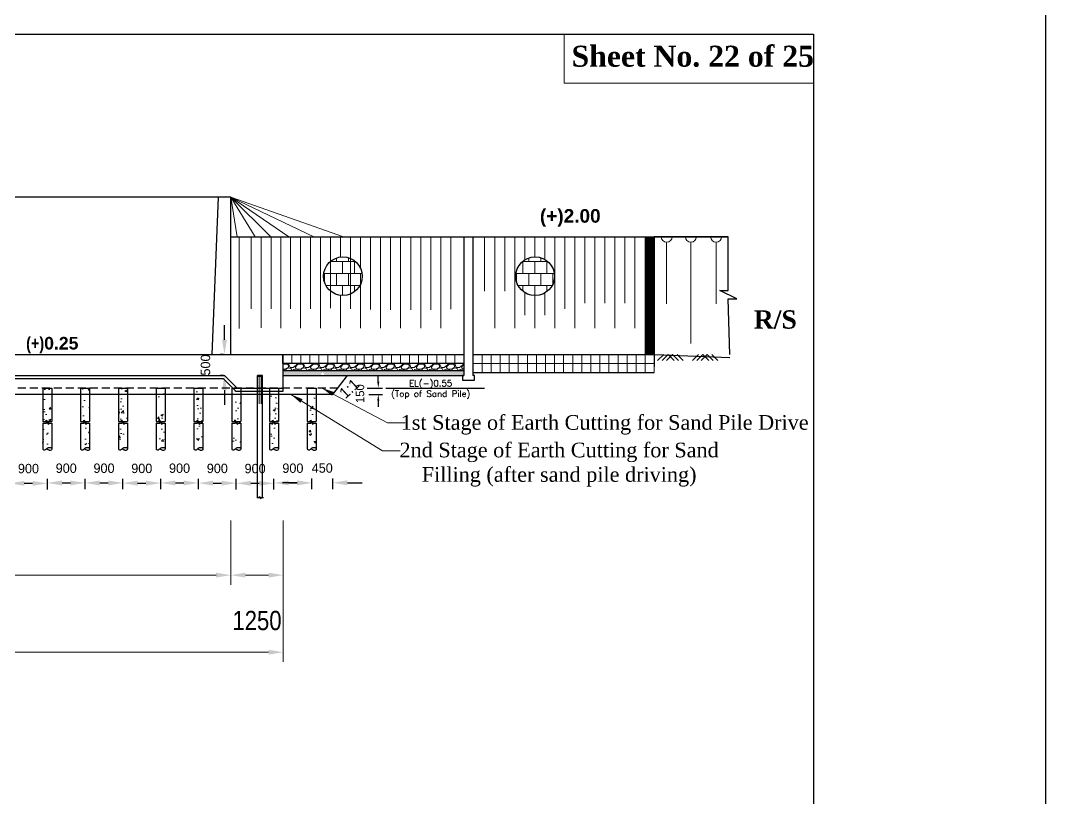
# Model space of a CAD drawing. Extents: x -358915 to 1258323, y -1585493 to -305611.
# Drawn here: x 979696 to 1004118, y -1281289 to -1262740 of the extents above; entities that cross this region are included whole.
import ezdxf

# ---------------------------------------------------------------- set-up
doc = ezdxf.new("R2010")
doc.units = 0
doc.header["$LTSCALE"] = 300
doc.header["$MEASUREMENT"] = 0
doc.linetypes.add('DASHED2', pattern=[9.524999999999999, 6.35, -3.175])
doc.layers.get('0').update_dxf_attribs({"linetype": 'CONTINUOUS'})
doc.layers.get('DEFPOINTS').update_dxf_attribs({"linetype": 'CONTINUOUS'})
for name, color, linetype in [('BLOCK', 6, 'CONTINUOUS'), ('LINE', 7, 'CONTINUOUS'), ('P1', 7, 'CONTINUOUS'), ('TEXT', 10, 'CONTINUOUS')]:
    doc.layers.add(name, color=color, linetype=linetype)
for name, color, linetype, lineweight in [('Dim', 7, 'CONTINUOUS', 9), ('Dimension', 8, 'CONTINUOUS', 18), ('HATCH', 252, 'CONTINUOUS', 5), ('line2', 3, 'CONTINUOUS', 30)]:
    doc.layers.add(name, color=color, linetype=linetype, lineweight=lineweight)
doc.styles.add('1-2', font='arial.ttf')
doc.styles.add('BIG', font='ROMANT.SHX')
doc.styles.add('dimText', font='ARIALN.TTF')
doc.styles.add('text', font='ARIALN.TTF', dxfattribs={"height": 1.6})
doc.dimstyles.new('3', dxfattribs={"dimtxt": 225, "dimasz": 350, "dimexe": 100, "dimexo": 25, "dimgap": 9, "dimtad": 0, "dimdec": 0, "dimzin": 0, "dimdsep": 46, "dimtxsty": 'Standard', "dimcen": 0, "dimclrd": 5, "dimclre": 6, "dimclrt": 256, "dimadec": 0, "dimazin": 0, "dimtfac": 1, "dimtdec": 0, "dimtofl": 0, "dimtmove": 2, "dimatfit": 3, "dimfxl": 1, "dimtolj": 1, "dimtzin": 0, "dimarcsym": 0})
doc.dimstyles.new('dim_230', dxfattribs={"dimtxt": 460, "dimasz": 460, "dimexe": 230, "dimexo": 100, "dimgap": 100, "dimtad": 1, "dimdec": 0, "dimzin": 0, "dimdsep": 46, "dimtxsty": 'dimText', "dimcen": 0.09, "dimclrd": 256, "dimclre": 256, "dimclrt": 7, "dimadec": 0, "dimazin": 0, "dimtfac": 1, "dimtdec": 0, "dimtofl": 0, "dimtmove": 0, "dimatfit": 3, "dimfxl": 1, "dimtolj": 1, "dimtzin": 0, "dimlwd": -1, "dimlwe": -1, "dimarcsym": 0})

# ---------------------------------------------------------------- blocks, each defined once
blk = doc.blocks.new('*D1104')
at = {"layer": 'DEFPOINTS', "color": 0, "ltscale": 500}
for p in [(972705.3134419927, -1274561.451787843), (984705.3134419927, -1274561.451787843), (984705.3134419927, -1275964.080329208)]:
    blk.add_point(p, dxfattribs=at)
at = {"layer": 'Dim', "ltscale": 500}
for p, q in [((972705.3134419927, -1274661.451787843), (972705.3134419927, -1276194.080329208)), ((984705.3134419927, -1274661.451787843), (984705.3134419927, -1276194.080329208)), ((973055.3134419927, -1275964.080329208), (984355.3134419927, -1275964.080329208))]:
    blk.add_line(p, q, dxfattribs=at)
for points in [[(973055.3134419927, -1275905.746995875), (973055.3134419927, -1276022.413662541), (972705.3134419927, -1275964.080329208)], [(984355.3134419927, -1275905.746995875), (984355.3134419927, -1276022.413662541), (984705.3134419927, -1275964.080329208)]]:
    blk.add_solid(points, dxfattribs=at)
at = {"layer": 'Dim', "color": 7, "ltscale": 500, "insert": (978705.3134419927, -1275629.216754856), "char_height": 460, "attachment_point": 5, "style": 'dimText'}
blk.add_mtext('\\A1;12000', dxfattribs=at)
blk = doc.blocks.new('*D1105')
at = {"layer": 'DEFPOINTS', "color": 0, "ltscale": 500}
for p in [(984705.3134419927, -1274561.451787843), (985955.3134419927, -1274561.451787843), (985955.3134419927, -1275964.080329208)]:
    blk.add_point(p, dxfattribs=at)
at = {"layer": 'Dim', "ltscale": 500}
for p, q in [((984705.3134419927, -1274661.451787843), (984705.3134419927, -1276194.080329208)), ((985955.3134419927, -1274661.451787843), (985955.3134419927, -1276194.080329208)), ((985055.3134419927, -1275964.080329208), (985605.3134419927, -1275964.080329208))]:
    blk.add_line(p, q, dxfattribs=at)
for points in [[(985055.3134419927, -1275905.746995875), (985055.3134419927, -1276022.413662541), (984705.3134419927, -1275964.080329208)], [(985605.3134419927, -1275905.746995875), (985605.3134419927, -1276022.413662541), (985955.3134419927, -1275964.080329208)]]:
    blk.add_solid(points, dxfattribs=at)
at = {"layer": 'Dim', "color": 7, "ltscale": 500, "insert": (985330.3134419927, -1277048.671052264), "char_height": 460, "attachment_point": 5, "style": 'dimText'}
blk.add_mtext('\\A1;1250', dxfattribs=at)
blk = doc.blocks.new('*D1106')
at = {"layer": 'DEFPOINTS', "color": 0}
for p in [(984555.3134419927, -1270703.737785114), (984555.3134419927, -1270703.737785114), (984555.3134419927, -1271203.737785114)]:
    blk.add_point(p, dxfattribs=at)
at = {"layer": 'LINE', "color": 5, "lineweight": -2}
for p, q in [((984555.3134419927, -1270353.737785114), (984555.3134419927, -1270003.737785114)), ((984555.3134419927, -1271553.737785114), (984555.3134419927, -1271903.737785114))]:
    blk.add_line(p, q, dxfattribs=at)
at = {"layer": 'LINE', "color": 6, "lineweight": -2}
for p, q in [((984530.3134419927, -1270703.737785114), (984455.3134419927, -1270703.737785114)), ((984530.3134419927, -1271203.737785114), (984455.3134419927, -1271203.737785114))]:
    blk.add_line(p, q, dxfattribs=at)
at = {"layer": 'LINE', "color": 5}
for points in [[(984496.9801086594, -1270353.737785114), (984613.6467753261, -1270353.737785114), (984555.3134419927, -1270703.737785114)], [(984496.9801086594, -1271553.737785114), (984613.6467753261, -1271553.737785114), (984555.3134419927, -1271203.737785114)]]:
    blk.add_solid(points, dxfattribs=at)
at = {"layer": 'LINE', "insert": (984104.3134419929, -1270953.737785114), "char_height": 225, "attachment_point": 5, "rotation": 90}
blk.add_mtext('\\A1;500', dxfattribs=at)
blk = doc.blocks.new('pile-X')
at = {"layer": 'Dim', "ltscale": 50}
h = blk.add_hatch(dxfattribs=at)
h.set_pattern_fill('AR-CONC', color=8, scale=100, style=0)
h.set_pattern_definition([(49.99999999999999, (-3010845.476202243, 571089.3050535461), (717.2601826007534, -62.75213498259511), [75, -825]), (355, (-3010845.476202243, 571089.3050535461), (-138.751333613, 752.1921337000118), [60, -660]), (100.4514, (-3010785.704522243, 571084.0757135461), (578.5093817140216, 689.4395420609536), [63.74018999999996, -701.1421119999992]), (46.18420000000002, (-3010845.476202243, 571289.3050535461), (1067.241048625644, -165.5190143290181), [112.5, -1237.5]), (96.6356, (-3010756.539457242, 571275.5117465461), (934.6627055487033, 974.1178709004417), [95.610288, -1051.713]), (351.1842, (-3010845.476202243, 571289.3050535461), (934.6619451336272, 974.1186009253246), [90, -990]), (21, (-3010745.476202243, 571239.3050535461), (596.9070521184617, -402.6188906653388), [75, -825]), (326.0000000000001, (-3010745.476202243, 571239.3050535461), (243.3153319215817, 725.150045046853), [60, -660]), (71.4514, (-3010695.733969242, 571205.753447546), (840.22262858149, 322.5304967099524), [63.74019000000001, -701.142112]), (37.50000000000001, (-3010845.476202243, 571089.3050535461), (12.15985531729067, 332.8938538313115), [0, -652, 0, -670, 0, -662.5]), (7.499999999999999, (-3010845.476202243, 571089.3050535461), (263.0695374421486, 394.4117118823602), [0, -382, 0, -637, 0, -252.5]), (327.5, (-3011068.476202243, 571089.3050535461), (533.8224361724091, -22.5548717343798), [0, -250, 0, -780, 0, -1035]), (317.5, (-3011168.476202243, 571089.3050535461), (583.1861693423863, 100.1049823323176), [0, -325, 0, -518, 0, -735])])
h.paths.add_polyline_path([(-149.9999999995343, -1862.549140498042), (-44.37996363360435, -1862.549140498042), (-44.37996363313869, -1814.290711428388), (22.40609560068697, -1902.699958339334), (22.40609560068697, -1862.424126560334), (150, -1862.424126560334), (150, 1.164153218269348e-10), (-150, 0)])
at = {"layer": 'P1', "ltscale": 50}
for points in [[(-150, 0), (150, 0)], [(-149.9087617681362, 0), (-149.9087617681362, -1112.208074151777)], [(150, 0), (150, -1112.083060214069)], [(-150, -1112.208074151777), (-44.37996363360435, -1112.208074151777), (-44.37996363360435, -1063.949645081773), (22.40609560068697, -1152.358891993999), (22.40609560068697, -1112.083060214069), (150, -1112.083060214069)], [(-150, -1160.911674804292), (-28.5669916504994, -1160.911674804292), (-28.5669916504994, -1112.653245734289), (38.21906758379191, -1201.062492646515), (38.21906758379191, -1160.786660866584), (150, -1160.786660866584)], [(-150, -1160.911674804292), (-150, -2028.650101999916)], [(150, -1160.786660866584), (150, -2011.117659517262)]]:
    blk.add_lwpolyline(points, dxfattribs=at)
blk.add_spline([(-150, -2028.650101999916), (-115.1541885044426, -2046.883842180181), (-72.33903026301414, -2042.041838935274), (-23.05619885213673, -2009.745555324178), (14.91868130397052, -1980.681339371182), (66.79975722823292, -1964.722243032582), (105.899146434851, -1967.530482949853), (131.8389136078767, -1981.652073742287), (144.2861137576401, -1997.0429196066), (150, -2011.117659518659), (149.9999999995343, -2023.908719728748), (122.7318595442921, -2060.864059358999), (73.41410549171269, -2067.157443929627), (37.57649098336697, -2050.554983179714), (9.58250171225518, -2030.708258290939), (-17.69906567595899, -2022.817134614266), (-50.79176057782024, -2030.717405652325)], degree=3, dxfattribs=at)
blk = doc.blocks.new('*D1108')
at = {"layer": 'DEFPOINTS', "color": 0, "ltscale": 500}
for p in [(948615.3134419927, -1275964.17639435), (985955.3134419927, -1275964.17639435), (985955.3134419927, -1277800.718512753)]:
    blk.add_point(p, dxfattribs=at)
at = {"layer": 'Dim', "ltscale": 500}
for p, q in [((948615.3134419927, -1276064.17639435), (948615.3134419927, -1278030.718512753)), ((985955.3134419927, -1276064.17639435), (985955.3134419927, -1278030.718512753)), ((948965.3134419927, -1277800.718512753), (985605.3134419927, -1277800.718512753))]:
    blk.add_line(p, q, dxfattribs=at)
for points in [[(948965.3134419927, -1277742.38517942), (948965.3134419927, -1277859.051846086), (948615.3134419927, -1277800.718512753)], [(985605.3134419927, -1277742.38517942), (985605.3134419927, -1277859.051846086), (985955.3134419927, -1277800.718512753)]]:
    blk.add_solid(points, dxfattribs=at)
at = {"layer": 'Dim', "color": 7, "ltscale": 500, "insert": (967285.3134419927, -1277465.854938401), "char_height": 460, "attachment_point": 5, "style": 'dimText'}
blk.add_mtext('\\A1;37340', dxfattribs=at)
blk = doc.blocks.new('*D1143')
at = {"layer": 'DEFPOINTS', "color": 0}
for p in [(980335.3134419927, -1273774.508855536), (979435.3134419927, -1273947.281024691), (980335.3134419927, -1273947.281024691)]:
    blk.add_point(p, dxfattribs=at)
at = {"layer": 'LINE', "color": 6, "lineweight": -2}
for p, q in [((979435.3134419927, -1273922.281024691), (979435.3134419927, -1273674.508855536)), ((980335.3134419927, -1273922.281024691), (980335.3134419927, -1273674.508855536))]:
    blk.add_line(p, q, dxfattribs=at)
at = {"layer": 'LINE', "color": 5, "lineweight": -2}
blk.add_line((979785.3134419927, -1273774.508855536), (979985.3134419927, -1273774.508855536), dxfattribs=at)
at = {"layer": 'LINE', "color": 5}
for points in [[(979785.3134419927, -1273716.175522203), (979785.3134419927, -1273832.84218887), (979435.3134419927, -1273774.508855536)], [(979985.3134419927, -1273716.175522203), (979985.3134419927, -1273832.84218887), (980335.3134419927, -1273774.508855536)]]:
    blk.add_solid(points, dxfattribs=at)
at = {"layer": 'LINE', "insert": (979885.3134419927, -1273424.508855536), "char_height": 225, "attachment_point": 5}
blk.add_mtext('\\A1;900', dxfattribs=at)
blk = doc.blocks.new('*D1144')
at = {"layer": 'DEFPOINTS', "color": 0}
for p in [(981235.3134419927, -1273765.93877047), (980335.3134419927, -1273938.710939625), (981235.3134419927, -1273938.710939625)]:
    blk.add_point(p, dxfattribs=at)
at = {"layer": 'LINE', "color": 6, "lineweight": -2}
for p, q in [((980335.3134419927, -1273913.710939625), (980335.3134419927, -1273665.93877047)), ((981235.3134419927, -1273913.710939625), (981235.3134419927, -1273665.93877047))]:
    blk.add_line(p, q, dxfattribs=at)
at = {"layer": 'LINE', "color": 5, "lineweight": -2}
blk.add_line((980685.3134419927, -1273765.93877047), (980885.3134419927, -1273765.93877047), dxfattribs=at)
at = {"layer": 'LINE', "color": 5}
for points in [[(980685.3134419927, -1273707.605437137), (980685.3134419927, -1273824.272103803), (980335.3134419927, -1273765.93877047)], [(980885.3134419927, -1273707.605437137), (980885.3134419927, -1273824.272103803), (981235.3134419927, -1273765.93877047)]]:
    blk.add_solid(points, dxfattribs=at)
at = {"layer": 'LINE', "insert": (980785.3134419927, -1273415.93877047), "char_height": 225, "attachment_point": 5}
blk.add_mtext('\\A1;900', dxfattribs=at)
blk = doc.blocks.new('*D1151')
at = {"layer": 'DEFPOINTS', "color": 0}
for p in [(982135.3134419927, -1273765.93877047), (981235.3134419927, -1273938.710939625), (982135.3134419927, -1273938.710939625)]:
    blk.add_point(p, dxfattribs=at)
at = {"layer": 'LINE', "color": 6, "lineweight": -2}
for p, q in [((981235.3134419927, -1273913.710939625), (981235.3134419927, -1273665.93877047)), ((982135.3134419927, -1273913.710939625), (982135.3134419927, -1273665.93877047))]:
    blk.add_line(p, q, dxfattribs=at)
at = {"layer": 'LINE', "color": 5, "lineweight": -2}
blk.add_line((981585.3134419927, -1273765.93877047), (981785.3134419927, -1273765.93877047), dxfattribs=at)
at = {"layer": 'LINE', "color": 5}
for points in [[(981585.3134419927, -1273707.605437137), (981585.3134419927, -1273824.272103803), (981235.3134419927, -1273765.93877047)], [(981785.3134419927, -1273707.605437137), (981785.3134419927, -1273824.272103803), (982135.3134419927, -1273765.93877047)]]:
    blk.add_solid(points, dxfattribs=at)
at = {"layer": 'LINE', "insert": (981685.3134419927, -1273415.93877047), "char_height": 225, "attachment_point": 5}
blk.add_mtext('\\A1;900', dxfattribs=at)
blk = doc.blocks.new('*D1152')
at = {"layer": 'DEFPOINTS', "color": 0}
for p in [(983035.3134419927, -1273770.223813003), (982135.3134419927, -1273942.995982158), (983035.3134419927, -1273942.995982158)]:
    blk.add_point(p, dxfattribs=at)
at = {"layer": 'LINE', "color": 6, "lineweight": -2}
for p, q in [((982135.3134419927, -1273917.995982158), (982135.3134419927, -1273670.223813003)), ((983035.3134419927, -1273917.995982158), (983035.3134419927, -1273670.223813003))]:
    blk.add_line(p, q, dxfattribs=at)
at = {"layer": 'LINE', "color": 5, "lineweight": -2}
blk.add_line((982485.3134419927, -1273770.223813003), (982685.3134419927, -1273770.223813003), dxfattribs=at)
at = {"layer": 'LINE', "color": 5}
for points in [[(982485.3134419927, -1273711.89047967), (982485.3134419927, -1273828.557146336), (982135.3134419927, -1273770.223813003)], [(982685.3134419927, -1273711.89047967), (982685.3134419927, -1273828.557146336), (983035.3134419927, -1273770.223813003)]]:
    blk.add_solid(points, dxfattribs=at)
at = {"layer": 'LINE', "insert": (982585.3134419927, -1273420.223813003), "char_height": 225, "attachment_point": 5}
blk.add_mtext('\\A1;900', dxfattribs=at)
blk = doc.blocks.new('*D1147')
at = {"layer": 'DEFPOINTS', "color": 0}
for p in [(983935.3134419927, -1273765.93877047), (983035.3134419927, -1273938.710939625), (983935.3134419927, -1273938.710939625)]:
    blk.add_point(p, dxfattribs=at)
at = {"layer": 'LINE', "color": 6, "lineweight": -2}
for p, q in [((983035.3134419927, -1273913.710939625), (983035.3134419927, -1273665.93877047)), ((983935.3134419927, -1273913.710939625), (983935.3134419927, -1273665.93877047))]:
    blk.add_line(p, q, dxfattribs=at)
at = {"layer": 'LINE', "color": 5, "lineweight": -2}
blk.add_line((983385.3134419927, -1273765.93877047), (983585.3134419927, -1273765.93877047), dxfattribs=at)
at = {"layer": 'LINE', "color": 5}
for points in [[(983385.3134419927, -1273707.605437137), (983385.3134419927, -1273824.272103803), (983035.3134419927, -1273765.93877047)], [(983585.3134419927, -1273707.605437137), (983585.3134419927, -1273824.272103803), (983935.3134419927, -1273765.93877047)]]:
    blk.add_solid(points, dxfattribs=at)
at = {"layer": 'LINE', "insert": (983485.3134419927, -1273415.93877047), "char_height": 225, "attachment_point": 5}
blk.add_mtext('\\A1;900', dxfattribs=at)
blk = doc.blocks.new('*D1148')
at = {"layer": 'DEFPOINTS', "color": 0}
for p in [(984835.3134419927, -1273770.223813003), (983935.3134419927, -1273942.995982158), (984835.3134419927, -1273942.995982158)]:
    blk.add_point(p, dxfattribs=at)
at = {"layer": 'LINE', "color": 6, "lineweight": -2}
for p, q in [((983935.3134419927, -1273917.995982158), (983935.3134419927, -1273670.223813003)), ((984835.3134419927, -1273917.995982158), (984835.3134419927, -1273670.223813003))]:
    blk.add_line(p, q, dxfattribs=at)
at = {"layer": 'LINE', "color": 5, "lineweight": -2}
blk.add_line((984285.3134419927, -1273770.223813003), (984485.3134419927, -1273770.223813003), dxfattribs=at)
at = {"layer": 'LINE', "color": 5}
for points in [[(984285.3134419927, -1273711.89047967), (984285.3134419927, -1273828.557146336), (983935.3134419927, -1273770.223813003)], [(984485.3134419927, -1273711.89047967), (984485.3134419927, -1273828.557146336), (984835.3134419927, -1273770.223813003)]]:
    blk.add_solid(points, dxfattribs=at)
at = {"layer": 'LINE', "insert": (984385.3134419927, -1273420.223813003), "char_height": 225, "attachment_point": 5}
blk.add_mtext('\\A1;900', dxfattribs=at)
blk = doc.blocks.new('*D1149')
at = {"layer": 'DEFPOINTS', "color": 0}
for p in [(985735.3134419927, -1273774.508855536), (984835.3134419927, -1273947.281024691), (985735.3134419927, -1273947.281024691)]:
    blk.add_point(p, dxfattribs=at)
at = {"layer": 'LINE', "color": 6, "lineweight": -2}
for p, q in [((984835.3134419927, -1273922.281024691), (984835.3134419927, -1273674.508855536)), ((985735.3134419927, -1273922.281024691), (985735.3134419927, -1273674.508855536))]:
    blk.add_line(p, q, dxfattribs=at)
at = {"layer": 'LINE', "color": 5, "lineweight": -2}
blk.add_line((985185.3134419927, -1273774.508855536), (985385.3134419927, -1273774.508855536), dxfattribs=at)
at = {"layer": 'LINE', "color": 5}
for points in [[(985185.3134419927, -1273716.175522203), (985185.3134419927, -1273832.84218887), (984835.3134419927, -1273774.508855536)], [(985385.3134419927, -1273716.175522203), (985385.3134419927, -1273832.84218887), (985735.3134419927, -1273774.508855536)]]:
    blk.add_solid(points, dxfattribs=at)
at = {"layer": 'LINE', "insert": (985285.3134419927, -1273424.508855536), "char_height": 225, "attachment_point": 5}
blk.add_mtext('\\A1;900', dxfattribs=at)
blk = doc.blocks.new('*D1150')
at = {"layer": 'DEFPOINTS', "color": 0}
for p in [(986635.3134419927, -1273765.93877047), (985735.3134419927, -1273938.710939625), (986635.3134419927, -1273938.710939625)]:
    blk.add_point(p, dxfattribs=at)
at = {"layer": 'LINE', "color": 6, "lineweight": -2}
for p, q in [((985735.3134419927, -1273913.710939625), (985735.3134419927, -1273665.93877047)), ((986635.3134419927, -1273913.710939625), (986635.3134419927, -1273665.93877047))]:
    blk.add_line(p, q, dxfattribs=at)
at = {"layer": 'LINE', "color": 5, "lineweight": -2}
blk.add_line((986085.3134419927, -1273765.93877047), (986285.3134419927, -1273765.93877047), dxfattribs=at)
at = {"layer": 'LINE', "color": 5}
for points in [[(986085.3134419927, -1273707.605437137), (986085.3134419927, -1273824.272103803), (985735.3134419927, -1273765.93877047)], [(986285.3134419927, -1273707.605437137), (986285.3134419927, -1273824.272103803), (986635.3134419927, -1273765.93877047)]]:
    blk.add_solid(points, dxfattribs=at)
at = {"layer": 'LINE', "insert": (986185.3134419927, -1273415.93877047), "char_height": 225, "attachment_point": 5}
blk.add_mtext('\\A1;900', dxfattribs=at)
blk = doc.blocks.new('*D1153')
at = {"layer": 'DEFPOINTS', "color": 0}
for p in [(987135.3134419927, -1273761.653727937), (986635.3134419927, -1273938.710939625), (987135.3134419927, -1273938.710939625)]:
    blk.add_point(p, dxfattribs=at)
at = {"layer": 'LINE', "color": 5, "lineweight": -2}
for p, q in [((986285.3134419927, -1273761.653727937), (985935.3134419927, -1273761.653727937)), ((987485.3134419927, -1273761.653727937), (987835.3134419927, -1273761.653727937))]:
    blk.add_line(p, q, dxfattribs=at)
at = {"layer": 'LINE', "color": 6, "lineweight": -2}
for p, q in [((986635.3134419927, -1273913.710939625), (986635.3134419927, -1273661.653727937)), ((987135.3134419927, -1273913.710939625), (987135.3134419927, -1273661.653727937))]:
    blk.add_line(p, q, dxfattribs=at)
at = {"layer": 'LINE', "color": 5}
for points in [[(986285.3134419927, -1273703.320394604), (986285.3134419927, -1273819.98706127), (986635.3134419927, -1273761.653727937)], [(987485.3134419927, -1273703.320394604), (987485.3134419927, -1273819.98706127), (987135.3134419927, -1273761.653727937)]]:
    blk.add_solid(points, dxfattribs=at)
at = {"layer": 'LINE', "insert": (986885.3134419927, -1273411.653727937), "char_height": 225, "attachment_point": 5}
blk.add_mtext('\\A1;450', dxfattribs=at)
blk = doc.blocks.new('*D1176')
at = {"layer": 'DEFPOINTS', "color": 0}
for p in [(987926.6336420203, -1271503.712371608), (987970.9147176212, -1271653.737785114), (988220.2357107658, -1271653.737785114)]:
    blk.add_point(p, dxfattribs=at)
at = {"layer": 'LINE', "color": 5, "lineweight": -2}
for p, q in [((988220.2357107658, -1271353.712371608), (988220.2357107658, -1271203.712371608)), ((988220.2357107658, -1271803.737785114), (988220.2357107658, -1271953.737785114))]:
    blk.add_line(p, q, dxfattribs=at)
at = {"layer": 'LINE', "color": 6, "lineweight": -2}
for p, q in [((987951.6336420203, -1271503.712371608), (988320.2357107658, -1271503.712371608)), ((987995.9147176212, -1271653.737785114), (988320.2357107658, -1271653.737785114))]:
    blk.add_line(p, q, dxfattribs=at)
at = {"layer": 'LINE', "color": 5}
for points in [[(988195.2357107658, -1271353.712371608), (988245.2357107658, -1271353.712371608), (988220.2357107658, -1271503.712371608)], [(988195.2357107658, -1271803.737785114), (988245.2357107658, -1271803.737785114), (988220.2357107658, -1271653.737785114)]]:
    blk.add_solid(points, dxfattribs=at)
at = {"layer": 'LINE', "insert": (987786.017234054, -1271636.742831175), "char_height": 200, "attachment_point": 5, "rotation": 90}
blk.add_mtext('\\A1;150', dxfattribs=at)

msp = doc.modelspace()

# ---------------------------------------------------------------- hatches: boundary and pattern name
at = {"layer": 'Dim'}
h = msp.add_hatch(dxfattribs=at)
h.set_pattern_fill('ANSI31', color=16, scale=7.2)
h.set_pattern_definition([(45, (994733.7032988614, -1270209.775962799), (-0.6363961030678927, 0.6363961030678928), [])])
h.paths.add_polyline_path([(994797.122464445, -1267895.733739094), (994580.9408276108, -1267895.73277418), (994580.9393043926, -1270703.568231849), (994796.8353844234, -1270703.567115525)])
h = msp.add_hatch(dxfattribs=at)
h.set_pattern_fill('AR-B88', color=8, scale=36)
h.set_pattern_definition([(0, (875479.4310981762, -1285187.524923213), (0, 288), []), (90, (875479.4310981762, -1285187.524923213), (-144, 288), [288, -288])])
h.paths.add_polyline_path([(987838.4209760659, -1268838.480748305, 1), (986915.2878531491, -1268838.480748305, 1)])
h = msp.add_hatch(dxfattribs=at)
h.set_pattern_fill('AR-B88', color=8, scale=36)
h.set_pattern_definition([(0, (880060.7250190403, -1285187.524923213), (0, 288), []), (90, (880060.7250190403, -1285187.524923213), (-144, 288), [288, -288])])
h.paths.add_polyline_path([(992419.7148969299, -1268838.480748305, 1), (991496.5817740135, -1268838.480748305, 1)])
at = {"layer": 'Dim', "ltscale": 500}
h = msp.add_hatch(dxfattribs=at)
h.set_pattern_fill('GRAVEL', color=8, scale=360)
h.set_pattern_definition([(228.012787504, (932706.5526914423, -1308174.975031652), (-2880.000000000023, -3240.000000000002), [48.43296000000001, -4794.871696946532]), (184.969740728, (932674.1526914424, -1308210.975031652), (4319.999999999991, 360.0000000000127), [83.11248, -8228.132914042799]), (132.510447078, (932591.3526914424, -1308218.175031652), (3600.000000000042, -3959.999999999952), [58.60367999999995, -5801.771734595887]), (267.273689006, (932450.9526914423, -1308308.175031652), (360.0000000000088, 7200.000000000006), [75.68567999999901, -7492.880894986313]), (292.833654178, (932447.3526914424, -1308383.775031652), (-1799.999999999996, 4320.000000000011), [74.21579999999899, -7347.374326111662]), (357.273689006, (932476.1526914424, -1308452.175031652), (-7200.000000000006, 360.0000000000092), [75.68567999999901, -7492.880894986313]), (37.6942404667, (932551.7526914424, -1308455.775031652), (-4680, -3599.99999999999), [100.09044, -9908.945477609761]), (72.2553283749, (932630.9526914423, -1308394.575031652), (2520.00000000001, 7920.000000000002), [94.49567999999805, -9355.075738852696]), (121.429565615, (932659.7526914424, -1308304.575031652), (-2880.000000000007, 4679.999999999996), [75.94199999999994, -7518.266319502432]), (175.236358309, (932620.1526914424, -1308239.775031652), (3959.999999999995, -360.0000000000137), [86.69952000000002, -4248.274528365228]), (222.397437798, (932533.7526914424, -1308232.575031652), (-4319.999999999986, -3959.99999999999), [112.12128, -11100.01500172617]), (138.814074834, (932807.3526914424, -1308311.775031652), (-2520.000000000012, 2160), [38.26835999999949, -3788.584132584429]), (171.46923439, (932778.5526914423, -1308286.575031652), (4680, -719.9999999999984), [72.80532000000001, -7207.744109816521]), (225, (932706.5526914423, -1308275.775031652), (-3.996802888650564e-14, -359.9999999999758), [50.91156, -458.2053224543161]), (203.198590514, (932681.3526914424, -1308232.575031652), (1799.999999999996, 719.9999999999912), [27.41688, -2714.261438111004]), (291.801409486, (932656.1526914424, -1308243.375031652), (-359.9999999998863, 1080.000000000037), [38.77308, -1899.88625056842]), (30.9637565321, (932670.5526914423, -1308279.375031652), (1080.000000000019, 719.9999999999926), [62.97443999999994, -2036.168242144306]), (161.565051177, (932724.5526914423, -1308246.975031652), (720.0000000000042, -359.9999999999916), [45.5367599999995, -1092.883197660608]), (16.38954033399999, (932447.3526914424, -1308243.375031652), (3599.999999999988, 1080.000000000016), [63.79199999999999, -6315.424252800983]), (70.3461759419, (932508.5526914423, -1308225.375031652), (-1440.00000000044, -3960.000000001223), [53.51796, -5298.266789034839]), (293.198590514, (932724.5526914423, -1308174.975031652), (-719.9999999999894, 1799.999999999997), [54.8334, -2686.844918111004]), (343.610459666, (932746.1526914424, -1308225.375031652), (-3599.999999999988, 1080.000000000016), [63.79199999999901, -6315.424252800713]), (339.44395478, (932447.3526914424, -1308466.575031652), (-1800.000000000013, 720.0000000000089), [61.51679999999902, -3014.324548314237]), (294.775140569, (932504.9526914423, -1308488.175031652), (-1800.000000000002, 3960.000000000001), [51.54408, -5102.87150277936]), (66.8014094864, (932728.1526914424, -1308534.975031652), (719.9999999999933, 1799.999999999989), [54.8334, -2686.844918111004]), (17.3540246363, (932749.7526914424, -1308484.575031652), (-4679.999999999992, -1439.999999999987), [60.34716000000001, -5974.3525011264]), (69.44395478040002, (932551.7526914424, -1308534.975031652), (-720.0000000000026, -1799.999999999984), [30.75839999999951, -3045.082948314237]), (101.3099324739999, (932706.5526914423, -1308534.975031652), (-359.999999999987, 1440.000000000005), [18.3564, -1817.290624893408]), (165.963756532, (932702.9526914423, -1308516.975031652), (1079.999999999985, -360.0000000000005), [74.2158, -1410.102225222372]), (186.009005957, (932630.9526914423, -1308498.975031652), (3600.000000000016, 359.999999999994), [68.778, -6809.012342835409]), (303.690067526, (932670.5526914423, -1308311.775031652), (-359.9999999999955, 719.999999999995), [51.91991999999901, -1246.078539167024]), (353.157226587, (932699.3526914424, -1308354.975031652), (6120.000000000005, -720.0000000000191), [90.64584, -8973.92254465019]), (60.9453959009, (932789.3526914424, -1308365.775031652), (-1439.999999999991, -2519.999999999992), [37.06416, -3669.36269075532]), (90, (932807.3526914424, -1308333.375031652), (-360, 360), [21.6, -338.4]), (120.256437164, (932623.7526914424, -1308488.175031652), (1440.000000000003, -2520.000000000003), [50.01264, -4951.267196201929]), (48.01278750420001, (932598.5526914423, -1308444.975031652), (2880, 3239.999999999991), [96.86592, -4746.43873694653]), (0, (932663.3526914424, -1308372.975031652), (360, 360), [93.60000000000001, -266.4]), (325.3048464690001, (932756.9526914423, -1308372.975031652), (3600.00000000005, -2519.999999999937), [56.92103999999902, -5635.178748303057]), (254.054604099, (932803.7526914424, -1308405.375031652), (-360.0000000000136, -1440.000000000002), [52.41672000000001, -2568.422840140981]), (207.645975364, (932789.3526914424, -1308455.775031652), (-6839.999999999982, -3600.000000000017), [85.3434, -8449.010705613382]), (175.42607874, (932713.7526914424, -1308495.375031652), (-4679.999999999984, 360.0000000000005), [90.28764000000001, -8938.466426868805])])
h.paths.add_polyline_path([(985955.409274103, -1270919.921948371), (985955.6332284833, -1271088.506095319), (990260.9282343814, -1271088.506371238), (990260.9281657648, -1270919.659205934), (989001.4623698484, -1270919.659205934), (988785.4623698484, -1270919.659205934), (988569.4623698484, -1270919.659205934), (988353.4623698484, -1270919.659205934)])
h = msp.add_hatch(dxfattribs=at)
h.set_pattern_fill('AR-SAND', color=8, scale=43.2)
h.set_pattern_definition([(37.50000000000001, (721177.4432063652, -1341128.667715057), (-2.721313070335072, 83.23878682136846), [0, -65.66400000000002, 0, -73.44000000000001, 0, -70.2]), (7.500000000000001, (721177.4432063652, -1341128.667715057), (76.45435366756581, 121.9167100179248), [0, -35.424, 0, -59.184, 0, -22.68]), (327.5, (721124.3072063652, -1341128.667715057), (134.5309284276646, 0.2444711127968855), [0, -21.6, 0, -77.76, 0, -101.52]), (317.5, (721124.3072063652, -1341128.667715057), (129.8646693175231, 37.91558440515958), [0, -10.8, 0, -50.976, 0, -58.32])])
h.paths.add_polyline_path([(988589.9421496111, -1271088.506095319), (987728.3034862096, -1271088.506095319), (987728.3034862096, -1271139.284586039), (987728.3034862096, -1271207.480833616), (988589.9542252116, -1271207.478594232)])
h.paths.add_polyline_path([(990260.9292538129, -1271088.506095319), (988589.9421496111, -1271088.506095319), (988589.9542252116, -1271207.478594232), (990119.4381733682, -1271207.474619186), (990119.4381733682, -1271207.474525624), (990260.9296333533, -1271207.474525624)])
edge = h.paths.add_edge_path()
edge.add_line((985955.5415241627, -1271090.041890359), (985955.6109343489, -1271207.602068019))
edge.add_line((985955.6109343491, -1271207.602068019), (986880.4402881104, -1271207.483037167))
edge.add_arc((986895.1853461531, -1271174.641245753), 35.9999999999966, 90, 245.8212355963029, ccw=False)
edge.add_arc((986895.1853461531, -1271174.641245753), 35.99999999998953, -65.82093777908608, 90.00000000006668, ccw=False)
edge.add_line((986909.9305749041, -1271207.482960524), (987728.3034862098, -1271207.480833616))
edge.add_line((987728.3034862096, -1271207.480833616), (987728.3034862096, -1271139.284586038))
edge.add_line((987728.3034862096, -1271139.284586039), (987728.3034862096, -1271088.506095319))
edge.add_line((987728.3034862096, -1271088.506095319), (985955.5415241629, -1271090.041890359))
h.paths.add_polyline_path([(985955.7916717001, -1271207.485714304), (985955.7916799205, -1271171.782174727), (985955.6711180006, -1271090.103309623), (985955.3143184896, -1271090.103631114), (985955.3133715814, -1271207.485715689)])
at = {"layer": 'HATCH', "ltscale": 10}
h = msp.add_hatch(dxfattribs=at)
h.set_pattern_fill('ANSI31', color=256, scale=375, angle=45, style=0)
h.set_pattern_definition([(90, (968743.138655629, -1262180.499309293), (-46.875, 7.105427357601002e-15), [])])
h.paths.add_polyline_path([(985345.3134419927, -1271880.00063024), (985389.5266395807, -1271880.00063024), (985389.5266395807, -1271866.50139641), (985417.5679039042, -1271892.509361423), (985417.5679039042, -1271880.00063024), (985465.3134419927, -1271880.00063024), (985465.3134419927, -1271229.228281197), (985345.3134419927, -1271229.228281197)])

# ---------------------------------------------------------------- linework, layer by layer
at = {"color": 7}
for points in [[(985955.3133715378, -1270703.612831983), (990260.9270640173, -1270703.590569141)], [(990260.9281657648, -1270919.659205934), (985955.3139008249, -1270919.658542428)], [(990476.9430364737, -1270703.589452197), (994796.7769963028, -1270703.567115827)]]:
    msp.add_lwpolyline(points, dxfattribs=at)
at = {"layer": 'BLOCK', "color": 7}
for centre in [(987376.8544146076, -1268838.480748305), (991958.1483354715, -1268838.480748305)]:
    msp.add_circle(centre, 461.566561458258, dxfattribs=at)
at = {"layer": 'Dim', "color": 8, "ltscale": 500}
msp.add_line((984705.3134419927, -1266953.737785114), (984855.1274391036, -1267895.507852713), dxfattribs=at)
at = {"layer": 'Dim', "color": 8, "linetype": 'Continuous', "ltscale": 500}
for p, q in [((985955.7916094657, -1271221.095623017), (985955.7922054463, -1271221.095623017)), ((985955.7925905292, -1271450.344903355), (985955.7916797403, -1271450.345380435))]:
    msp.add_line(p, q, dxfattribs=at)
at = {"layer": 'Dim', "color": 8, "ltscale": 500}
for points in [[(984705.3134419927, -1266953.737785114), (987395.340735748, -1267895.507852714)], [(984705.3134419927, -1266953.737785114), (986682.9412130164, -1267895.733256637)], [(984705.3134419927, -1266953.737785114), (985656.2832117841, -1267895.512105553)], [(984705.3134419927, -1266953.737785114), (985288.8118072463, -1267895.626087723)], [(984705.3134419927, -1266953.737785114), (986090.029994023, -1267895.514041556)], [(984905.177350871, -1267900.952262476), (984905.0670152906, -1270081.548452449)], [(985194.1476546914, -1267890.152262476), (985194.1476546914, -1269610.990715049)], [(985432.9373508709, -1267890.152262476), (985432.8270152906, -1270070.748452449)], [(985671.7270470717, -1267895.733256637), (985671.7270470505, -1269610.990715049)], [(985902.2458252412, -1267895.552262476), (985902.1354896607, -1270076.148452449)], [(986126.631475437, -1267895.552262476), (986126.631475437, -1269616.435117435)], [(986365.4211716165, -1267895.552262476), (986365.3108360362, -1270076.148452449)], [(986604.2108677963, -1267895.552262476), (986604.2108677963, -1269616.480900668)], [(986843.0005639759, -1267895.552262476), (986842.8902283956, -1270076.148452449)], [(987081.7902601555, -1267895.552262476), (987081.7902601555, -1269599.278852363)], [(987320.579956335, -1267895.552262476), (987320.579956335, -1268380.357537801)], [(987559.3696525147, -1267895.552262476), (987559.3696525147, -1269616.039460701)], [(987798.1593486945, -1267895.552262476), (987798.1593486945, -1268649.944695598)], [(988036.949044874, -1267895.552262476), (988036.949044874, -1269629.914239981)], [(988275.7387410536, -1267895.552262476), (988275.6284054733, -1270076.148452449)], [(988514.5284372332, -1267895.552262476), (988514.5284372332, -1269636.19245809)], [(988753.3181334127, -1267895.552262476), (988753.2077978324, -1270076.148452449)], [(988992.1078295925, -1267895.552262476), (988992.1078295925, -1269636.238241323)], [(989230.8975257722, -1267895.552262476), (989230.7871901918, -1270076.148452449)], [(989469.6872219518, -1267895.552262476), (989469.6872219513, -1269636.238241323)], [(989708.4769181313, -1267895.552262476), (989708.366582551, -1270076.148452449)], [(989950.8975257722, -1267895.552262476), (989950.8843821662, -1269620.749759322)], [(990754.8504096841, -1267895.552262476), (990754.8427103115, -1269191.73325663)], [(990993.6401058637, -1267895.552262476), (990993.5297702829, -1270076.148452449)], [(991232.4298020432, -1267895.552262476), (991232.422102671, -1269191.779039863)], [(991471.219498223, -1267895.552262476), (991471.1091626424, -1270076.148452449)], [(991710.0091944027, -1267895.552262476), (991710.0091944027, -1268449.288434242)], [(991948.7988905823, -1267895.552262476), (991948.7988905823, -1268377.00888726)], [(992187.5885867618, -1267895.552262476), (992187.5885867618, -1268437.97998458)], [(992426.3782829414, -1267895.552262476), (992426.2679473609, -1270076.148452449)], [(992665.1679791212, -1267895.552262476), (992665.1679791212, -1269617.061935391)], [(992903.9576753008, -1267895.552262476), (992903.8473397201, -1270076.148452449)], [(993142.7473714805, -1267895.552262476), (993142.7473714805, -1269476.669106011)], [(993381.53706766, -1267895.552262476), (993381.4267320792, -1270076.148452449)], [(993620.3267638396, -1267895.552262476), (993620.3267638396, -1269476.714889244)], [(993859.1164600194, -1267895.552262476), (993859.0061244386, -1270076.148452449)], [(994097.9061561989, -1267895.552262476), (994097.9061561989, -1269476.760672477)], [(994336.6958523785, -1267895.552262476), (994336.5855167978, -1270076.148452449)], [(987798.1593486945, -1269027.016801012), (987798.049013114, -1270076.148452449)], [(991710.0091944027, -1269227.673062369), (991709.9154381589, -1269767.124572764)], [(987320.579956335, -1269296.603958809), (987320.4696207547, -1270076.148452449)], [(991948.7988905823, -1269299.95260935), (991948.6885550015, -1270076.148452449)], [(992187.5885867618, -1269238.98151203), (992187.4948305185, -1269764.861930941)]]:
    msp.add_lwpolyline(points, dxfattribs=at)
at = {"layer": 'Dim', "ltscale": 500}
for points in [[(986156.7473043998, -1270919.862451424), (985940.7473043998, -1270919.862451424), (985940.7473043998, -1270703.862451424), (986156.7622363949, -1270703.862783177)], [(986372.7622363949, -1270919.862783177), (986156.7622363949, -1270919.862783177), (986156.7622363949, -1270703.862783177), (986372.7622363949, -1270703.862783177)], [(986588.7622363949, -1270919.862783177), (986372.7622363949, -1270919.862783177), (986372.7622363949, -1270703.862783177), (986588.7771683895, -1270703.86311493)], [(986804.7771683895, -1270919.86311493), (986588.7771683895, -1270919.86311493), (986588.7771683895, -1270703.86311493), (986804.7771683895, -1270703.86311493)], [(987236.7922443042, -1270919.794480853), (987020.7922443042, -1270919.794480853), (987020.7922443042, -1270703.794480853), (987236.8071762993, -1270703.794812606)], [(987452.8071762993, -1270919.794812606), (987236.8071762993, -1270919.794812606), (987236.8071762993, -1270703.794812606), (987452.8071762993, -1270703.794812606)], [(987668.8071762993, -1270919.794812606), (987452.8071762993, -1270919.794812606), (987452.8071762993, -1270703.794812606), (987668.8221082939, -1270703.79514436)], [(987884.8221082939, -1270919.79514436), (987668.8221082939, -1270919.79514436), (987668.8221082939, -1270703.79514436), (987884.8221082939, -1270703.79514436)], [(988316.8371842086, -1270919.726510283), (988100.8371842086, -1270919.726510282), (988100.8371842086, -1270703.726510282), (988316.8521162036, -1270703.726842036)], [(988532.8521162036, -1270919.726842036), (988316.8521162036, -1270919.726842036), (988316.8521162036, -1270703.726842036), (988532.8521162036, -1270703.726842036)], [(988748.8521162036, -1270919.726842036), (988532.8521162036, -1270919.726842036), (988532.8521162036, -1270703.726842036), (988748.8670481982, -1270703.727173789)], [(988964.8670481982, -1270919.727173789), (988748.8670481982, -1270919.727173789), (988748.8670481982, -1270703.727173789), (988964.8670481982, -1270703.727173789)], [(989396.8821241129, -1270919.658539712), (989180.8821241129, -1270919.658539712), (989180.8821241129, -1270703.658539712), (989396.897056108, -1270703.658871465)], [(989612.897056108, -1270919.658871465), (989396.897056108, -1270919.658871465), (989396.897056108, -1270703.658871465), (989612.897056108, -1270703.658871465)], [(989828.897056108, -1270919.658871465), (989612.897056108, -1270919.658871465), (989612.897056108, -1270703.658871465), (989828.9119881026, -1270703.659203219)], [(990044.9119881026, -1270919.659203219), (989828.9119881026, -1270919.659203219), (989828.9119881026, -1270703.659203219), (990044.9119881026, -1270703.659203219)], [(990476.9430733423, -1270919.658880178), (990692.9430733423, -1270919.658880178), (990692.9430733423, -1270703.658880178), (990476.9430733423, -1270703.658880178)], [(990476.9430733423, -1270919.658880178), (990692.9430733423, -1270919.658880178), (990692.9430733423, -1271135.658880178), (990476.9430733423, -1271135.658880178)], [(990692.9580053372, -1270919.658548425), (990908.9580053372, -1270919.658548425), (990908.9580053372, -1270703.658548425), (990692.9430733423, -1270703.658880178)], [(990692.9580053372, -1270919.659211932), (990908.9580053372, -1270919.659211932), (990908.9580053372, -1271135.659211932), (990692.9430733423, -1271135.658880178)], [(990908.9580053372, -1270919.658548425), (991124.9580053372, -1270919.658548425), (991124.9580053372, -1270703.658548425), (990908.9580053372, -1270703.658548425)], [(990908.9580053372, -1270919.659211932), (991124.9580053372, -1270919.659211932), (991124.9580053372, -1271135.659211932), (990908.9580053372, -1271135.659211932)], [(991124.972937332, -1270919.658216672), (991340.972937332, -1270919.658216672), (991340.972937332, -1270703.658216672), (991124.9580053372, -1270703.658548425)], [(991124.972937332, -1270919.659543685), (991340.972937332, -1270919.659543685), (991340.972937332, -1271135.659543685), (991124.9580053372, -1271135.659211932)], [(991340.972937332, -1270919.658216672), (991556.972937332, -1270919.658216672), (991556.972937332, -1270703.658216672), (991340.972937332, -1270703.658216672)], [(991340.972937332, -1270919.659543685), (991556.972937332, -1270919.659543685), (991556.972937332, -1271135.659543685), (991340.972937332, -1271135.659543685)], [(991772.972937332, -1270919.658216672), (991556.972937332, -1270919.658216672), (991556.972937332, -1270703.658216672), (991772.972937332, -1270703.658216672)], [(991772.972937332, -1270919.659543685), (991556.972937332, -1270919.659543685), (991556.972937332, -1271135.659543685), (991772.972937332, -1271135.659543685)], [(991772.972937332, -1270919.658216672), (991988.972937332, -1270919.658216672), (991988.972937332, -1270703.658216672), (991772.972937332, -1270703.658216672)], [(991772.972937332, -1270919.659543685), (991988.972937332, -1270919.659543685), (991988.972937332, -1271135.659543685), (991772.972937332, -1271135.659543685)], [(992204.972937332, -1270919.658216672), (991988.972937332, -1270919.658216672), (991988.972937332, -1270703.658216672), (992204.972937332, -1270703.658216672)], [(992204.972937332, -1270919.659543685), (991988.972937332, -1270919.659543685), (991988.972937332, -1271135.659543685), (992204.972937332, -1271135.659543685)], [(992204.972937332, -1270919.658216672), (992420.972937332, -1270919.658216672), (992420.972937332, -1270703.658216672), (992204.972937332, -1270703.658216672)], [(992204.972937332, -1270919.659543685), (992420.972937332, -1270919.659543685), (992420.972937332, -1271135.659543685), (992204.972937332, -1271135.659543685)], [(992636.972937332, -1270919.658216672), (992420.972937332, -1270919.658216672), (992420.972937332, -1270703.658216672), (992636.972937332, -1270703.658216672)], [(992636.972937332, -1270919.659543685), (992420.972937332, -1270919.659543685), (992420.972937332, -1271135.659543685), (992636.972937332, -1271135.659543685)], [(992636.972937332, -1270919.658216672), (992852.972937332, -1270919.658216672), (992852.972937332, -1270703.658216672), (992636.972937332, -1270703.658216672)], [(992636.972937332, -1270919.659543685), (992852.972937332, -1270919.659543685), (992852.972937332, -1271135.659543685), (992636.972937332, -1271135.659543685)], [(993068.972937332, -1270919.658216672), (992852.972937332, -1270919.658216672), (992852.972937332, -1270703.658216672), (993068.972937332, -1270703.658216672)], [(993068.972937332, -1270919.659543685), (992852.972937332, -1270919.659543685), (992852.972937332, -1271135.659543685), (993068.972937332, -1271135.659543685)], [(993284.972937332, -1270919.658216672), (993068.972937332, -1270919.658216672), (993068.972937332, -1270703.658216672), (993284.972937332, -1270703.658216672)], [(993284.972937332, -1270919.659543685), (993068.972937332, -1270919.659543685), (993068.972937332, -1271135.659543685), (993284.972937332, -1271135.659543685)], [(993284.972937332, -1270919.658216672), (993500.972937332, -1270919.658216672), (993500.972937332, -1270703.658216672), (993284.972937332, -1270703.658216672)], [(993284.972937332, -1270919.659543685), (993500.972937332, -1270919.659543685), (993500.972937332, -1271135.659543685), (993284.972937332, -1271135.659543685)], [(993716.972937332, -1270919.658216672), (993500.972937332, -1270919.658216672), (993500.972937332, -1270703.658216672), (993716.972937332, -1270703.658216672)], [(993716.972937332, -1270919.659543685), (993500.972937332, -1270919.659543685), (993500.972937332, -1271135.659543685), (993716.972937332, -1271135.659543685)], [(993716.972937332, -1270919.658216672), (993932.972937332, -1270919.658216672), (993932.972937332, -1270703.658216672), (993716.972937332, -1270703.658216672)], [(993716.972937332, -1270919.659543685), (993932.972937332, -1270919.659543685), (993932.972937332, -1271135.659543685), (993716.972937332, -1271135.659543685)], [(994148.972937332, -1270919.658216672), (993932.972937332, -1270919.658216672), (993932.972937332, -1270703.658216672), (994148.972937332, -1270703.658216672)], [(994148.972937332, -1270919.659543685), (993932.972937332, -1270919.659543685), (993932.972937332, -1271135.659543685), (994148.972937332, -1271135.659543685)], [(994148.972937332, -1270919.658216672), (994364.972937332, -1270919.658216672), (994364.972937332, -1270703.658216672), (994148.972937332, -1270703.658216672)], [(994148.972937332, -1270919.659543685), (994364.972937332, -1270919.659543685), (994364.972937332, -1271135.659543685), (994148.972937332, -1271135.659543685)], [(994580.972937332, -1270919.658216672), (994364.972937332, -1270919.658216672), (994364.972937332, -1270703.658216672), (994580.972937332, -1270703.658216672)], [(994580.972937332, -1270919.659543685), (994364.972937332, -1270919.659543685), (994364.972937332, -1271135.659543685), (994580.972937332, -1271135.659543685)], [(994580.972937332, -1270919.658216672), (994796.746887248, -1270919.658196978), (994796.7675542451, -1270703.645470981), (994580.972937332, -1270703.658216672)], [(994580.972937332, -1270919.659543685), (994796.746887248, -1270919.659563378), (994796.7262226687, -1271135.64565021), (994580.972937332, -1271135.659543685)]]:
    msp.add_lwpolyline(points, close=True, dxfattribs=at)
at = {"layer": 'Dimension', "color": 5, "lineweight": 13, "ltscale": 2}
for p, q in [((995090.7920875818, -1268027.483847956), (995090.7920875818, -1269496.988398389)), ((995668.934116007, -1268027.483847952), (995668.82487295, -1270442.656340378)), ((996269.6979930911, -1268027.483847956), (996269.6979930911, -1269496.988398389))]:
    msp.add_line(p, q, dxfattribs=at)
for centre in [(995090.7920875818, -1267895.528823035), (995668.9352084916, -1267895.528823035), (996269.6979930911, -1267895.528823035)]:
    msp.add_arc(centre, 131.9550249211543, 180, 0, dxfattribs=at)
at = {"layer": 'HATCH', "color": 8, "lineweight": 15}
for points in [[(995020.7633378558, -1270703.612829128), (994876.9545489213, -1270847.421618062)], [(995126.6448941798, -1270703.612829128), (994982.8361052453, -1270847.421618062)], [(995232.5264505036, -1270703.612829128), (995088.7176615692, -1270847.421618062)], [(995126.6448941798, -1270703.612829128), (995270.4536831139, -1270847.421618062)], [(995232.5264505036, -1270703.612829128), (995376.3352394379, -1270847.421618062)], [(995338.4080068276, -1270703.612829128), (995482.2167957618, -1270847.421618062)], [(995847.9220364798, -1270703.612829128), (995704.1132475456, -1270847.421618062)], [(995953.8035928038, -1270703.612829128), (995809.9948038695, -1270847.421618062)], [(996059.6851491276, -1270703.612829128), (995915.8763601935, -1270847.421618062)], [(995953.8035928038, -1270703.612829128), (996097.612381738, -1270847.421618062)], [(996059.6851491276, -1270703.612829128), (996203.4939380619, -1270847.421618062)], [(996165.5667054516, -1270703.612829128), (996309.3754943858, -1270847.421618062)]]:
    msp.add_lwpolyline(points, dxfattribs=at)
at = {"layer": 'LINE'}
for p, q in [((984705.3134419927, -1266953.737785114), (975055.3134419927, -1266953.737785114)), ((984405.3134419927, -1266953.737785114), (984255.3134419927, -1270703.737785114)), ((984705.3134419927, -1270703.737785114), (984705.3134419927, -1266953.737785114)), ((972705.3134419927, -1270703.737785114), (985955.3134419927, -1270703.737785114)), ((985955.3134419927, -1271578.737785114), (985955.3134419927, -1270703.737785114)), ((972693.1426174799, -1271278.737785114), (984524.247424815, -1271278.737785114)), ((972705.3134419927, -1271203.737785114), (984555.3134419927, -1271203.737785114)), ((984524.247424815, -1271278.737785114), (984824.2474248147, -1271578.737785114)), ((984555.3134419927, -1271203.737785114), (984855.3134419927, -1271503.737785114)), ((985345.3134419927, -1274116.942038518), (985345.3134419927, -1271203.737785114)), ((985465.3134419927, -1271203.737785114), (985345.3134419927, -1271203.737785114)), ((985465.3134419927, -1271228.737785114), (985345.3134419927, -1271228.737785114)), ((985345.3137218575, -1271839.720288211), (985345.3134009722, -1271353.737822344)), ((985345.313703313, -1271789.719991466), (985345.3134009722, -1271353.737822344)), ((985465.3134419927, -1274116.942038518), (985465.3134419927, -1271203.737785114)), ((987135.3134419927, -1271653.737785114), (947435.3134419927, -1271653.737785114)), ((984824.2474248147, -1271578.737785114), (985955.3134419927, -1271578.737785114)), ((984855.3134419927, -1271503.737785114), (985955.3134419927, -1271503.737785114)), ((988400.4970342597, -1271503.737785114), (990749.2454267172, -1271503.737785114)), ((988635.909169953, -1271503.737785114), (990749.2454267172, -1271503.737785114))]:
    msp.add_line(p, q, dxfattribs=at)
at = {"layer": 'LINE', "ltscale": 500}
for p, q in [((984705.3134419926, -1267895.733256637), (996554.4493918441, -1267895.733256637)), ((990261.0235201108, -1267895.527651089), (990260.930368279, -1271207.474525624)), ((990477.0243193267, -1267895.528823035), (990476.9499347657, -1271207.474525624)), ((994580.9408276113, -1267895.551089474), (994580.84510621, -1270703.568232337)), ((994797.122464445, -1267895.552262401), (994796.7085865211, -1270989.348551078)), ((994797.1232413428, -1267895.552262405), (994796.7262227078, -1270991.523724071)), ((990476.9476358574, -1271135.64565021), (994796.7262226687, -1271135.64565021)), ((985955.79128609, -1271207.485714447), (990260.9296333533, -1271207.474525624)), ((990260.9296333537, -1271207.474525624), (990224.9296333537, -1271207.474525624))]:
    msp.add_line(p, q, dxfattribs=at)
at = {"layer": 'LINE', "linetype": 'DASHED2', "ltscale": 0.1}
msp.add_line((987252.6528777635, -1271503.737785114), (947285.3134419925, -1271503.737785114), dxfattribs=at)
at = {"layer": 'LINE', "color": 3, "ltscale": 0.5}
msp.add_lwpolyline([(856273.681236987, -1248285.944987766), (1004117.952048603, -1248285.944987766), (1004117.952048603, -1317838.703701336), (856273.681236987, -1317838.703701336)], close=True, dxfattribs=at)
at = {"layer": 'LINE'}
msp.add_lwpolyline([(998591.2483397903, -1306214.63622959), (937579.2637426882, -1306214.63622959), (937579.2637426882, -1263070.44712164), (998591.2483397903, -1263070.44712164)], close=True, dxfattribs=at)
at = {"layer": 'LINE', "lineweight": 9}
msp.add_lwpolyline([(998591.2483397903, -1263070.44712164), (992646.1999482323, -1263070.44712164), (992646.1999482323, -1264236.627514591), (998591.2483397903, -1264236.627514591)], close=True, dxfattribs=at)
at = {"layer": 'LINE', "ltscale": 500}
for points in [[(996554.4493918053, -1267895.528823035), (994797.1364719295, -1267895.528823035)], [(987135.3134419927, -1271653.737785114), (987484.402990975, -1271207.481741667)], [(990224.9296333537, -1271207.474525624), (990224.9296333537, -1271315.474525624), (990512.9296333537, -1271315.474525624), (990512.9296333537, -1271207.474525624), (990476.9296333537, -1271207.474525624), (990476.9296333537, -1271207.474525624)]]:
    msp.add_lwpolyline(points, dxfattribs=at)
at = {"layer": 'LINE', "color": 5}
msp.add_lwpolyline([(996596.0896762275, -1270703.612829128), (996554.4493918441, -1269379.824346408), (996760.0372140784, -1269379.824346408), (996361.0454206365, -1269177.927243278), (996554.4493918441, -1269177.927243278), (996554.4493918441, -1267895.528823035)], dxfattribs=at)
at = {"layer": 'LINE', "ltscale": 500, "const_width": 36}
msp.add_lwpolyline([(990260.9292538129, -1271088.506095319), (985955.6332284833, -1271088.506095319)], dxfattribs=at)
at = {"layer": 'LINE'}
msp.add_lwpolyline([(985330.9923221422, -1274114.453972772), (985393.9623869276, -1274114.453972772), (985393.9623869276, -1274085.900108572), (985422.0036512511, -1274141.315635439), (985422.0036512511, -1274114.453972772), (985488.4045483312, -1274114.453972772)], dxfattribs=at)
at = {"layer": 'line2', "color": 1}
msp.add_lwpolyline([(994796.7523794733, -1270703.612829128), (996596.0897465022, -1270775.732975585)], dxfattribs=at)

# ---------------------------------------------------------------- block references
at = {"layer": 'HATCH', "color": 5, "xscale": 0.7199999999866122, "yscale": 0.7200000000011642, "zscale": 0.7200000000000001}
for p in [(980335.3134419927, -1271503.737785114), (981235.3134419927, -1271503.737785114), (982135.3134419927, -1271503.737785114), (983035.3134419927, -1271503.737785114), (983935.3134419927, -1271503.737785114), (984835.3134419927, -1271503.737785114), (985735.3134419927, -1271503.737785114), (986635.3134419927, -1271503.737785114)]:
    msp.add_blockref('pile-X', p, dxfattribs=at)

# ---------------------------------------------------------------- texts
at = {"layer": 'Dimension', "color": 1, "lineweight": 13, "ltscale": 2, "insert": (997680.2801425884, -1269871.96961034), "char_height": 437.4, "attachment_point": 5, "style": '1-2'}
msp.add_mtext('{\\fTimes New Roman|b1|i0|c0|p18;R/S}', dxfattribs=at)
at = {"layer": 'LINE'}
msp.add_text('1:1', height=259.2, rotation=42.26822002292314, dxfattribs=at).set_placement((987436.1141688364, -1271772.199732912))
at = {"layer": 'LINE', "color": 7, "lineweight": 9, "insert": (992825.4003301234, -1263341.513560448), "char_height": 500.669809550524, "width": 17983.89685249271, "attachment_point": 1}
msp.add_mtext('{\\fTimes New Roman|b1|i0|c0|p18;Sheet No. 22 of 25}', dxfattribs=at)
at = {"layer": 'LINE', "attachment_point": 8, "style": 'BIG'}
for s, insert, char_height, width in [('EL(-)0.55\\P(Top of Sand Pile)', (989469.2287982801, -1271764.395623031), 150, 26247.06672154594), ('{\\fTimes New Roman|b0|i0|c0|p18;1st Stage of Earth Cutting for Sand Pile Drive}', (993614.6505747009, -1272613.480052876), 350, 31814.62632914659), ('{\\fTimes New Roman|b0|i0|c0|p18;2nd Stage of Earth Cutting for Sand Filling (after sand pile driving)}', (992528.7254586061, -1273854.062980278), 350, 8510.0821764211)]:
    msp.add_mtext(s, dxfattribs=dict(at, insert=insert, char_height=char_height, width=width))
at = {"layer": 'TEXT', "color": 2, "attachment_point": 3, "style": 'text'}
for s, insert, char_height, width in [('{\\fArial|b1|i0|c0|p34;\\C6;(+)2.00}', (993518.1302095535, -1267237.34152497, 1.826343230248995e-09), 324, 1571.412278796639), ('{\\fArial Narrow|b1|i0|c0|p34;\\C6;(+)\\fArial|b1|i0|c0|p34;0.25}', (981075.1966345974, -1270284.818516357, 2.53658781979027e-09), 300, 2203.973184474977)]:
    msp.add_mtext(s, dxfattribs=dict(at, insert=insert, char_height=char_height, width=width))

# ---------------------------------------------------------------- dimensions: what is measured, and where the dimension line sits
at = {"layer": 'Dim', "ltscale": 500}
for base, p1, p2, picture, middle in [((984705.3134419927, -1275964.080329208), (972705.3134419927, -1274561.451787843), (984705.3134419927, -1274561.451787843), '*D1104', (978705.3134419927, -1275629.216754856)), ((985955.3134419927, -1275964.080329208), (984705.3134419927, -1274561.451787843), (985955.3134419927, -1274561.451787843), '*D1105', (985330.3134419927, -1277048.671052264)), ((985955.3134419927, -1277800.718512753), (948615.3134419927, -1275964.17639435), (985955.3134419927, -1275964.17639435), '*D1108', (967285.3134419927, -1277465.854938401))]:
    dim = msp.add_linear_dim(base=base, p1=p1, p2=p2, dimstyle='dim_230', override={"dimasz": 350, "dimsah": 1, "dimtmove": 2}, dxfattribs=at)
    dim.commit()
    dim.dimension.update_dxf_attribs({"geometry": picture, "text_midpoint": middle})
at = {"layer": 'LINE'}
dim = msp.add_linear_dim(base=(984555.3134419927, -1270703.737785114), p1=(984555.3134419927, -1271203.737785114), p2=(984555.3134419927, -1270703.737785114), angle=90, dimstyle='3', override={"dimfxl": 700}, dxfattribs=at)
dim.commit()
dim.dimension.update_dxf_attribs({"geometry": '*D1106', "text_midpoint": (984104.3134419929, -1270953.737785114)})
dim = msp.add_linear_dim(base=(988220.2357107658, -1271653.737785114), p1=(987926.6336420203, -1271503.712371608), p2=(987970.9147176212, -1271653.737785114), angle=90, text='150', dimstyle='3', override={"dimtxt": 200, "dimasz": 150, "dimfxl": 700}, dxfattribs=at)
dim.commit()
dim.dimension.update_dxf_attribs({"geometry": '*D1176', "text_midpoint": (987786.017234054, -1271636.742831175), "dimtype": 160})
for base, p1, p2, picture, middle in [((980335.3134419927, -1273774.508855536), (979435.3134419927, -1273947.281024691), (980335.3134419927, -1273947.281024691), '*D1143', (979885.3134419927, -1273424.508855536)), ((981235.3134419927, -1273765.93877047), (980335.3134419927, -1273938.710939625), (981235.3134419927, -1273938.710939625), '*D1144', (980785.3134419927, -1273415.93877047)), ((982135.3134419927, -1273765.93877047), (981235.3134419927, -1273938.710939625), (982135.3134419927, -1273938.710939625), '*D1151', (981685.3134419927, -1273415.93877047)), ((983035.3134419927, -1273770.223813003), (982135.3134419927, -1273942.995982158), (983035.3134419927, -1273942.995982158), '*D1152', (982585.3134419927, -1273420.223813003)), ((983935.3134419927, -1273765.93877047), (983035.3134419927, -1273938.710939625), (983935.3134419927, -1273938.710939625), '*D1147', (983485.3134419927, -1273415.93877047)), ((984835.3134419927, -1273770.223813003), (983935.3134419927, -1273942.995982158), (984835.3134419927, -1273942.995982158), '*D1148', (984385.3134419927, -1273420.223813003)), ((985735.3134419927, -1273774.508855536), (984835.3134419927, -1273947.281024691), (985735.3134419927, -1273947.281024691), '*D1149', (985285.3134419927, -1273424.508855536)), ((986635.3134419927, -1273765.93877047), (985735.3134419927, -1273938.710939625), (986635.3134419927, -1273938.710939625), '*D1150', (986185.3134419927, -1273415.93877047))]:
    dim = msp.add_linear_dim(base=base, p1=p1, p2=p2, dimstyle='3', override={"dimfxl": 700}, dxfattribs=at)
    dim.commit()
    dim.dimension.update_dxf_attribs({"geometry": picture, "text_midpoint": middle})
dim = msp.add_linear_dim(base=(987135.3134419927, -1273761.653727937), p1=(986635.3134419927, -1273938.710939625), p2=(987135.3134419927, -1273938.710939625), text='450', dimstyle='3', override={"dimfxl": 700}, dxfattribs=at)
dim.commit()
dim.dimension.update_dxf_attribs({"geometry": '*D1153', "text_midpoint": (986885.3134419927, -1273411.653727937)})

# ---------------------------------------------------------------- leaders
at = {"layer": 'Dim', "ltscale": 500}
for points in [[(986134.5248618844, -1271653.737785114), (988324.6827675132, -1272997.79649515), (988743.1676727058, -1272997.602160249)], [(986878.4872917132, -1271503.737785114), (988443.4554649657, -1272333.714554699), (988861.9403701583, -1272333.520219799)]]:
    msp.add_leader(points, dimstyle='dim_230', override={"dimasz": 300}, dxfattribs=at)

doc.saveas('drawing.dxf')
